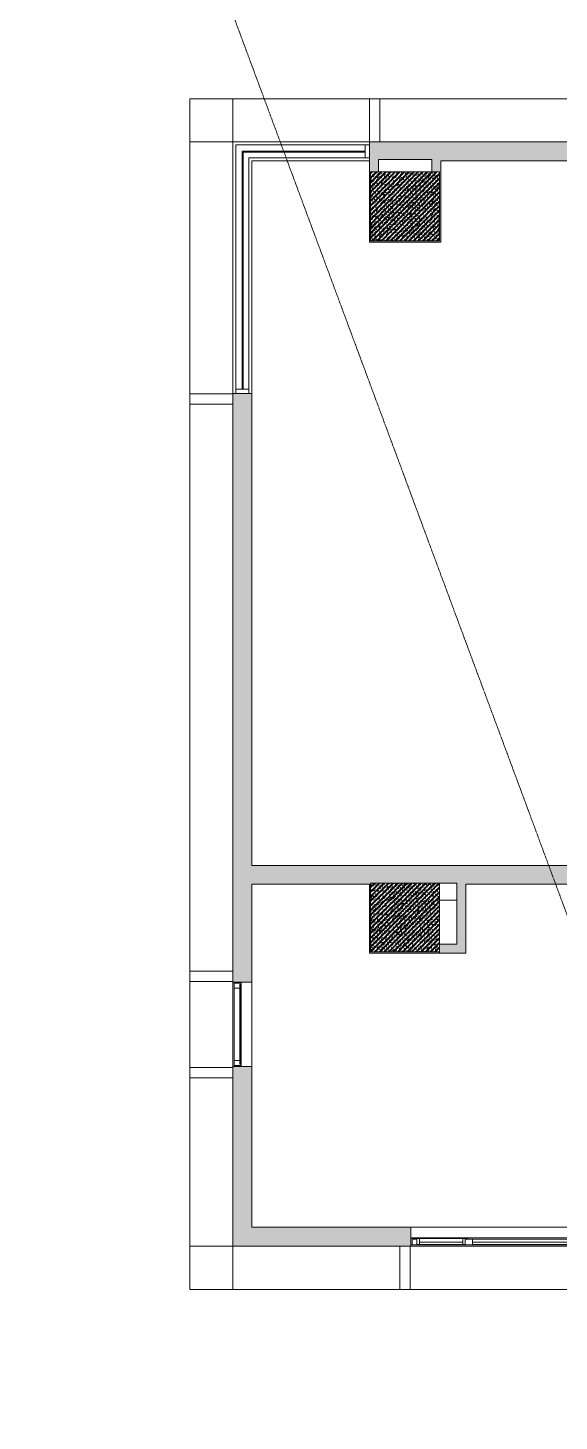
# Model space of a CAD drawing. Header units: millimetres. Extents: x -34669 to 32595, y 16058 to 152521.
# Drawn here: x -34669 to -28502, y 60153 to 76319 of the extents above; entities that cross this region are included whole.
import ezdxf

# ---------------------------------------------------------------- set-up
doc = ezdxf.new("R2010")
doc.units = ezdxf.units.MM
doc.linetypes.add('Dash', pattern=[6.35, 3.175, -3.175])
doc.linetypes.add('Double dash', pattern=[42.8625, 15.875, -4.7625, 6.35, -4.7625, 6.35, -4.7625])
for name, color, linetype, lineweight in [('A-DETL-MBND', 5, 'Continuous', 5), ('A-FLOR', 192, 'Continuous', 5), ('A-GLAZ', 151, 'Continuous', 5), ('A-GLAZ-CWMG', 51, 'Continuous', 5), ('A-GLAZ-HDLN', 1, 'Dash', 5), ('A-WALL', 113, 'Continuous', 5), ('A-WALL-PATT', 111, 'Continuous', 5), ('C-PROP-LINE', 91, 'Double dash', 9), ('S-COLS', 52, 'Continuous', 5)]:
    doc.layers.add(name, color=color, linetype=linetype, lineweight=lineweight)
pattern_1 = [(50, (0, 0), (63.763904, -5.57885), [6.668, -73.343]), (355, (0, 0), (-12.334876, 66.869514), [5.334, -58.674]), (100.451, (5.314, -0.465), (51.43036, 61.29098), [5.667, -62.332]), (46.184, (0, 17.78), (94.87722, -14.714836), [10.001, -110.014]), (96.636, (7.91, 16.55), (83.09115, 86.5993), [8.5, -93.497]), (351.184, (0, 17.78), (83.09204, 86.59928), [8.001, -88.011]), (21, (8.89, 13.335), (53.064487, -35.792726), [6.667, -73.342]), (326, (8.89, 13.335), (21.63066, 64.46546), [5.334, -58.674]), (71.451, (13.31, 10.35), (74.69646, 28.672367), [5.667, -62.332]), (37.5, (0, 0), (1.080413, 29.594271), [1.676, -56.286, 1.676, -57.887, -58.896]), (37.5, (0, 0), (1.080413, 29.594271), [-117.526, 1.676, -57.22]), (7.5, (0, 0), (23.386368, 35.063507), [1.676, -32.283, 1.676, -54.953, -22.447]), (7.5, (0, 0), (23.386368, 35.063507), [-90.589, 1.676, -20.771]), (327.5, (-19.825, 0), (47.456567, -2.0054684), [1.676, -20.549, 1.676, -67.666, -92.011]), (327.5, (-19.825, 0), (47.456567, -2.0054684), [-91.567, 1.676, -90.335]), (317.5, (-28.715, 0), (51.844948, 8.89904), [1.676, -27.216, 1.676, -44.374, -65.342]), (317.5, (-28.715, 0), (51.844948, 8.89904), [-74.943, 1.676, -63.665]), (45, (0, 0), (-26.715908, 26.715908), []), (45, (0, 10.89), (-26.715908, 26.715908), [])]

# ---------------------------------------------------------------- blocks, each defined once
blk = doc.blocks.new('VGU_CLUSTER_W5A - W5B - VGU_CLUSTER_W5A - W5B-8633904-5th Traffic Floor Plan - Pedestrian')
at = {"layer": 'A-GLAZ', "lineweight": 9}
for p, q in [((-1050, -12), (-1037, -12)), ((-1037, -95), (-1050, -95)), ((-1037, -12), (-1022, -12)), ((-1037, -95), (-1037, -12)), ((-1037, -12), (-1037, -95)), ((-981, -95), (-1037, -95)), ((-1022, -12), (-1022, -28)), ((-1022, -28), (-981, -28)), ((-1011, -21), (-951, -21)), ((-1011, -28), (-1011, -21)), ((-981, -28), (-1011, -28)), ((-981, -88), (-981, -28)), ((-981, -28), (-981, -95)), ((-951, -88), (-981, -88)), ((-951, -21), (-951, -88)), ((-951, -88), (-951, -63)), ((-951, -63), (-449, -63)), ((-449, -88), (-951, -88)), ((-449, -21), (-389, -21)), ((-449, -88), (-449, -21)), ((-449, -63), (-449, -88)), ((-419, -88), (-449, -88)), ((-419, -95), (-419, -28)), ((-419, -28), (-336, -28)), ((-389, -28), (-419, -28)), ((-419, -28), (-419, -88)), ((-336, -95), (-419, -95)), ((-389, -21), (-389, -28)), ((-336, -28), (-336, -95)), ((-336, -88), (-336, -63)), ((-336, -63), (981, -63)), ((981, -88), (-336, -88)), ((981, -28), (1022, -28)), ((981, -95), (981, -28)), ((981, -63), (981, -88)), ((1037, -95), (981, -95)), ((1022, -12), (1037, -12)), ((1022, -28), (1022, -12)), ((1037, -12), (1037, -95)), ((1037, -12), (1050, -12)), ((1037, -95), (1037, -12)), ((1050, -95), (1037, -95))]:
    blk.add_line(p, q, dxfattribs=at)
at = {"layer": 'A-GLAZ'}
for p, q in [((-1022, -12), (1022, -12)), ((-419, -95), (-981, -95)), ((-951, -21), (-449, -21)), ((-336, -28), (981, -28)), ((981, -95), (-336, -95))]:
    blk.add_line(p, q, dxfattribs=at)
at = {"layer": 'A-GLAZ-HDLN'}
for p, q in [((-449, -95), (-951, -95)), ((-898, -95), (-951, -95)), ((-700, -95), (-713, -95)), ((-687, -95), (-700, -95))]:
    blk.add_line(p, q, dxfattribs=at)
blk = doc.blocks.new('VGU_CLUSTER_W1C - W2C - VGU_CLUSTER_W2C-8584645-5th Traffic Floor Plan - Pedestrian')
at = {"layer": 'A-GLAZ', "lineweight": 9}
for p, q in [((-477, 95), (-490, 95)), ((-490, 12), (-477, 12)), ((-477, 95), (-477, 12)), ((-421, 95), (-477, 95)), ((-477, 12), (-477, 95)), ((-477, 12), (-462, 12)), ((-462, 12), (-462, 28)), ((-462, 28), (-421, 28)), ((-421, 28), (-451, 28)), ((-451, 28), (-451, 21)), ((-451, 21), (-391, 21)), ((-391, 21), (-391, 28)), ((391, 28), (391, 21)), ((391, 21), (451, 21)), ((477, 95), (421, 95)), ((421, 28), (462, 28)), ((451, 28), (421, 28)), ((451, 21), (451, 28)), ((462, 28), (462, 12)), ((462, 12), (477, 12)), ((477, 12), (477, 95)), ((490, 95), (477, 95)), ((477, 95), (477, 12)), ((477, 12), (490, 12))]:
    blk.add_line(p, q, dxfattribs=at)
at = {"layer": 'A-GLAZ'}
for p, q in [((-462, 12), (462, 12)), ((-421, 95), (421, 95)), ((-421, 95), (-421, 28)), ((421, 28), (-421, 28)), ((-391, 21), (391, 21)), ((421, 95), (421, 28))]:
    blk.add_line(p, q, dxfattribs=at)
blk = doc.blocks.new('Rectangular Mullion - TWOG-PROFILE-Mullion-120X500-11671069-5th Traffic Floor Plan - Pedestrian')
at = {"layer": 'A-GLAZ-CWMG'}
for p, q in [((-60, -250), (-60, 250)), ((-60, 250), (60, 250)), ((60, 250), (60, -250)), ((60, -250), (-60, -250))]:
    blk.add_line(p, q, dxfattribs=at)
blk = doc.blocks.new('Rectangular Mullion - 120 x 500-12355046-5th Traffic Floor Plan - Pedestrian')
at = {"layer": 'A-DETL-MBND'}
for p, q in [((-32790, 74997), (-32790, 75497)), ((-32790, 75497), (-30705, 75497)), ((-32290, 74997), (-32790, 74997))]:
    blk.add_line(p, q, dxfattribs=at)
blk = doc.blocks.new('Rectangular Mullion - TWOG-PROFILE-Mullion-120X500-10299814-5th Traffic Floor Plan - Pedestrian')
at = {"layer": 'A-GLAZ-CWMG'}
for p, q in [((-60, 250), (60, 250)), ((-60, -250), (-60, 250)), ((60, 250), (60, -250)), ((60, -250), (-60, -250))]:
    blk.add_line(p, q, dxfattribs=at)
blk = doc.blocks.new('Rectangular Mullion - 120 x 500-12000583-5th Traffic Floor Plan - Pedestrian')
at = {"layer": 'A-DETL-MBND'}
blk.add_line((-32790, 67547), (-32790, 69780), dxfattribs=at)
blk = doc.blocks.new('Rectangular Mullion - 120 x 500-V12-5th Traffic Floor Plan - Pedestrian')
at = {"layer": 'A-DETL-MBND'}
blk.add_line((-32790, 69780), (-32790, 71954), dxfattribs=at)
blk = doc.blocks.new('Rectangular Mullion - 120 x 500-V13-5th Traffic Floor Plan - Pedestrian')
at = {"layer": 'A-DETL-MBND'}
blk.add_line((-32790, 65374), (-32790, 67547), dxfattribs=at)
blk = doc.blocks.new('Rectangular Mullion - 120 x 500-12000585-5th Traffic Floor Plan - Pedestrian')
at = {"layer": 'A-DETL-MBND'}
for p, q in [((-32790, 61682), (-32790, 64137)), ((-32290, 62182), (-32290, 61682)), ((-32290, 61682), (-32790, 61682))]:
    blk.add_line(p, q, dxfattribs=at)
blk = doc.blocks.new('Rectangular Mullion - TWOG-PROFILE-Mullion-120X500-10299839-5th Traffic Floor Plan - Pedestrian')
at = {"layer": 'A-GLAZ-CWMG'}
for p, q in [((-60, 250), (60, 250)), ((-60, -250), (-60, 250)), ((60, 250), (60, -250)), ((60, -250), (-60, -250))]:
    blk.add_line(p, q, dxfattribs=at)
blk = doc.blocks.new('Rectangular Mullion - 120 x 500-12000588-5th Traffic Floor Plan - Pedestrian')
at = {"layer": 'A-DETL-MBND'}
for p, q in [((-32790, 75497), (-32290, 75497)), ((-32790, 72074), (-32790, 75497)), ((-32290, 75497), (-32290, 74997))]:
    blk.add_line(p, q, dxfattribs=at)
blk = doc.blocks.new('Rectangular Mullion - 120 x 500-11998956-5th Traffic Floor Plan - Pedestrian')
at = {"layer": 'A-DETL-MBND'}
for p, q in [((-32790, 61682), (-32790, 62182)), ((-32790, 62182), (-32290, 62182)), ((-30350, 61682), (-32790, 61682))]:
    blk.add_line(p, q, dxfattribs=at)
blk = doc.blocks.new('Rectangular Mullion - TWOG-PROFILE-Mullion-120X500-10228347-5th Traffic Floor Plan - Pedestrian')
at = {"layer": 'A-GLAZ-CWMG'}
for p, q in [((-28123, 62182), (-30223, 62182)), ((-30230, 61682), (-28117, 61682))]:
    blk.add_line(p, q, dxfattribs=at)
blk = doc.blocks.new('Rectangular Mullion - TWOG-PROFILE-Mullion-120X500-10228256-5th Traffic Floor Plan - Pedestrian')
at = {"layer": 'A-GLAZ-CWMG'}
for p, q in [((-60, -250), (-60, 250)), ((-60, 250), (60, 250)), ((60, 250), (60, -250)), ((60, -250), (-60, -250))]:
    blk.add_line(p, q, dxfattribs=at)
blk = doc.blocks.new('Rectangular Mullion - TWOG-PROFILE-Mullion-120X500-11575942-5th Traffic Floor Plan - Pedestrian')
at = {"layer": 'A-GLAZ-CWMG'}
for p, q in [((-32790, 64257), (-32790, 65254)), ((-32290, 65247), (-32290, 64267)), ((-32290, 64257), (-32790, 64257))]:
    blk.add_line(p, q, dxfattribs=at)
blk = doc.blocks.new('VGU - CORNER WINDOW - VGU - CORNER WINDOW- 5500 H 3-10300906-5th Traffic Floor Plan - Pedestrian')
at = {"layer": 'A-GLAZ', "lineweight": 9}
for p, q in [((-1410, 75), (-1460, 75)), ((-1410, -75), (-1410, 75)), ((1350, 0), (-1410, 0)), ((-1410, 0), (-1410, -10)), ((1350, -1425), (1350, 0)), ((-1460, -75), (-1410, -75)), ((-1410, -10), (1340, -10)), ((1340, -10), (1340, -1425)), ((1275, -1425), (1275, -1475)), ((1425, -1425), (1275, -1425)), ((1340, -1425), (1350, -1425)), ((1425, -1475), (1425, -1425))]:
    blk.add_line(p, q, dxfattribs=at)
at = {"layer": 'A-GLAZ'}
for p, q in [((-1410, 75), (1425, 75)), ((1425, 75), (1425, -1425)), ((1275, -75), (-1410, -75)), ((1275, -1425), (1275, -75))]:
    blk.add_line(p, q, dxfattribs=at)
blk = doc.blocks.new('Rectangular Mullion - 120 x 500-12355048-5th Traffic Floor Plan - Pedestrian')
at = {"layer": 'A-DETL-MBND'}
blk.add_line((-30585, 75497), (-28057, 75497), dxfattribs=at)
blk = doc.blocks.new('Family - ___-11746783-5th Traffic Floor Plan - Pedestrian')
at = {"layer": 'C-PROP-LINE'}
blk.add_line((-9861, 16058), (-34669, 82887), dxfattribs=at)

msp = doc.modelspace()

# ---------------------------------------------------------------- hatches: boundary and pattern name
at = {"layer": 'A-WALL-PATT'}
for points in [[(-30705, 74647), (-30600, 74647), (-30600, 74997), (-30705, 74997), (-30705, 74792)], [(-30600, 74792), (-29980, 74792), (-29980, 74997), (-30600, 74997), (-30600, 74908)], [(-29875, 74647), (-29875, 74997), (-29980, 74997), (-29980, 74647), (-29890, 74647)], [(-30690, 74647), (-30705, 74647), (-30705, 73847), (-30690, 73847)], [(-29875, 73832), (-29875, 74647), (-29890, 74647), (-29890, 73832)], [(-30705, 73832), (-29890, 73832), (-29890, 73847), (-30705, 73847)], [(-31099, 66382), (-30690, 66382), (-30690, 66602), (-32070, 66602), (-32070, 66382)], [(-30690, 66397), (-29690, 66397), (-29690, 66602), (-30690, 66602)], [(-29690, 65687), (-29585, 65687), (-29585, 66602), (-29690, 66602), (-29690, 66382)], [(-25710, 66382), (-25710, 66602), (-29585, 66602), (-29585, 66382), (-26474, 66382)], [(-30690, 65582), (-30690, 66382), (-30705, 66382), (-30705, 65582)], [(-29585, 65582), (-29585, 65687), (-29890, 65687), (-29890, 65582), (-29690, 65582)], [(-29942, 65582), (-29890, 65582), (-29890, 65597), (-30690, 65597), (-30690, 65582)]]:
    msp.add_hatch(color=256, dxfattribs=at).paths.add_polyline_path(points)
h = msp.add_hatch(color=256, dxfattribs=at)
h.paths.add_polyline_path([(-29875, 74777), (-26872, 74777), (-26872, 74997), (-29875, 74997), (-29875, 74908)])
h.paths.add_polyline_path([(-25892, 74777), (-24105, 74777), (-24105, 74997), (-25892, 74997), (-25892, 74908)])
h = msp.add_hatch(color=256, dxfattribs=at)
h.paths.add_polyline_path([(-32255, 62402), (-32070, 62402), (-32070, 64267), (-32290, 64267), (-32290, 62402)])
h.paths.add_polyline_path([(-32290, 65247), (-32070, 65247), (-32070, 72077), (-32290, 72077), (-32290, 65526)])
h = msp.add_hatch(color=256, dxfattribs=at)
h.paths.add_polyline_path([(-23005, 62182), (-21905, 62182), (-21905, 62402), (-23658, 62402), (-23658, 62182)])
h.paths.add_polyline_path([(-24638, 62182), (-24638, 62402), (-28123, 62402), (-28123, 62182), (-25490, 62182)])
h.paths.add_polyline_path([(-32255, 62182), (-30223, 62182), (-30223, 62402), (-32290, 62402), (-32290, 62182)])
at = {"layer": 'S-COLS'}
h = msp.add_hatch(dxfattribs=at)
h.set_pattern_fill('FP_1', color=256, style=0, pattern_type=2)
h.set_pattern_definition(pattern_1)
h.paths.add_polyline_path([(-29942, 73847), (-29890, 73847), (-29890, 74647), (-30690, 74647), (-30690, 73847)])
h = msp.add_hatch(dxfattribs=at)
h.set_pattern_fill('FP_1', color=256, style=0, pattern_type=2)
h.set_pattern_definition(pattern_1)
h.paths.add_polyline_path([(-29942, 65597), (-29890, 65597), (-29890, 66397), (-30690, 66397), (-30690, 65597)])

# ---------------------------------------------------------------- linework, layer by layer
at = {"layer": 'A-FLOR'}
msp.add_line((-29690, 66197), (-29890, 66197), dxfattribs=at)
at = {"layer": 'A-WALL'}
for p, q in [((-32290, 74997), (-30705, 74997)), ((-32290, 72077), (-32290, 74997)), ((-30705, 74777), (-32070, 74777)), ((-32070, 74777), (-32070, 72077)), ((-32290, 64267), (-32290, 65247)), ((-32070, 65247), (-32070, 64267)), ((-30223, 62402), (-28123, 62402)), ((-28123, 62182), (-30223, 62182))]:
    msp.add_line(p, q, dxfattribs=at)
at = {"layer": 'A-WALL', "lineweight": 15}
for p, q in [((-30705, 74997), (-30705, 73832)), ((-26872, 74997), (-30705, 74997)), ((-30600, 74647), (-30600, 74792)), ((-30600, 74792), (-29980, 74792)), ((-29980, 74792), (-29980, 74647)), ((-29875, 73832), (-29875, 74777)), ((-29875, 74777), (-26872, 74777)), ((-30690, 73847), (-30690, 74647)), ((-30690, 74647), (-30600, 74647)), ((-29980, 74647), (-29890, 74647)), ((-29890, 74647), (-29890, 73847)), ((-30705, 73832), (-29875, 73832)), ((-29890, 73847), (-30690, 73847)), ((-32070, 72077), (-32290, 72077)), ((-32290, 72077), (-32290, 65247)), ((-32070, 66602), (-32070, 72077)), ((-25710, 66602), (-32070, 66602)), ((-32070, 65247), (-32070, 66382)), ((-32070, 66382), (-30705, 66382)), ((-30705, 66382), (-30705, 65582)), ((-30690, 66382), (-30690, 66397)), ((-30690, 66397), (-29690, 66397)), ((-30690, 65597), (-30690, 66382)), ((-29690, 66397), (-29690, 65687)), ((-29585, 66382), (-25710, 66382)), ((-29585, 65582), (-29585, 66382)), ((-29690, 65687), (-29890, 65687)), ((-29890, 65687), (-29890, 65582)), ((-30705, 65582), (-29890, 65582)), ((-29890, 65597), (-30690, 65597)), ((-29890, 65582), (-29585, 65582)), ((-32290, 65247), (-32070, 65247)), ((-32070, 64267), (-32290, 64267)), ((-32290, 64267), (-32290, 62182)), ((-32070, 62402), (-32070, 64267)), ((-30223, 62402), (-32070, 62402)), ((-30223, 62182), (-30223, 62402)), ((-32290, 62182), (-30223, 62182))]:
    msp.add_line(p, q, dxfattribs=at)
at = {"layer": 'S-COLS', "lineweight": 15}
for p, q in [((-29890, 74647), (-30690, 74647)), ((-30690, 74647), (-30690, 73847)), ((-29890, 73847), (-29890, 74647)), ((-30690, 73847), (-29890, 73847)), ((-29890, 66397), (-30690, 66397)), ((-30690, 66397), (-30690, 65597)), ((-29890, 65597), (-29890, 66397)), ((-30690, 65597), (-29890, 65597))]:
    msp.add_line(p, q, dxfattribs=at)

# ---------------------------------------------------------------- block references
at = {"layer": 'A-DETL-MBND'}
for name in ['Rectangular Mullion - 120 x 500-12355046-5th Traffic Floor Plan - Pedestrian', 'Rectangular Mullion - 120 x 500-12000588-5th Traffic Floor Plan - Pedestrian', 'Rectangular Mullion - 120 x 500-12355048-5th Traffic Floor Plan - Pedestrian', 'Rectangular Mullion - 120 x 500-V12-5th Traffic Floor Plan - Pedestrian', 'Rectangular Mullion - 120 x 500-12000583-5th Traffic Floor Plan - Pedestrian', 'Rectangular Mullion - 120 x 500-V13-5th Traffic Floor Plan - Pedestrian', 'Rectangular Mullion - 120 x 500-12000585-5th Traffic Floor Plan - Pedestrian', 'Rectangular Mullion - 120 x 500-11998956-5th Traffic Floor Plan - Pedestrian']:
    msp.add_blockref(name, (0, 0), dxfattribs=at)
at = {"layer": 'A-GLAZ', "rotation": 89.99999999999991}
for name, p in [('VGU - CORNER WINDOW - VGU - CORNER WINDOW- 5500 H 3-10300906-5th Traffic Floor Plan - Pedestrian', (-32180, 73537)), ('VGU_CLUSTER_W1C - W2C - VGU_CLUSTER_W2C-8584645-5th Traffic Floor Plan - Pedestrian', (-32180, 64757))]:
    msp.add_blockref(name, p, dxfattribs=at)
at = {"layer": 'A-GLAZ-CWMG', "extrusion": (0, 0, -1)}
msp.add_blockref('Rectangular Mullion - TWOG-PROFILE-Mullion-120X500-11671069-5th Traffic Floor Plan - Pedestrian', (30645, 75247), dxfattribs=at)
for name, p, rotation in [('Rectangular Mullion - TWOG-PROFILE-Mullion-120X500-10299839-5th Traffic Floor Plan - Pedestrian', (32540, 72014), 90.00000000000053), ('Rectangular Mullion - TWOG-PROFILE-Mullion-120X500-10299814-5th Traffic Floor Plan - Pedestrian', (32540, 65314), 90.00000000000053), ('Rectangular Mullion - TWOG-PROFILE-Mullion-120X500-10299814-5th Traffic Floor Plan - Pedestrian', (32540, 64197), 90.00000000000053), ('Rectangular Mullion - TWOG-PROFILE-Mullion-120X500-10228256-5th Traffic Floor Plan - Pedestrian', (30290, 61932), 180)]:
    msp.add_blockref(name, p, dxfattribs=dict(at, rotation=rotation))
at = {"layer": 'A-GLAZ-CWMG'}
for name in ['Rectangular Mullion - TWOG-PROFILE-Mullion-120X500-11575942-5th Traffic Floor Plan - Pedestrian', 'Rectangular Mullion - TWOG-PROFILE-Mullion-120X500-10228347-5th Traffic Floor Plan - Pedestrian']:
    msp.add_blockref(name, (0, 0), dxfattribs=at)
at = {"layer": 'A-GLAZ-HDLN'}
msp.add_blockref('VGU_CLUSTER_W5A - W5B - VGU_CLUSTER_W5A - W5B-8633904-5th Traffic Floor Plan - Pedestrian', (-29173, 62292), dxfattribs=at)
at = {"layer": 'C-PROP-LINE'}
msp.add_blockref('Family - ___-11746783-5th Traffic Floor Plan - Pedestrian', (0, 0), dxfattribs=at)

doc.saveas('drawing.dxf')
